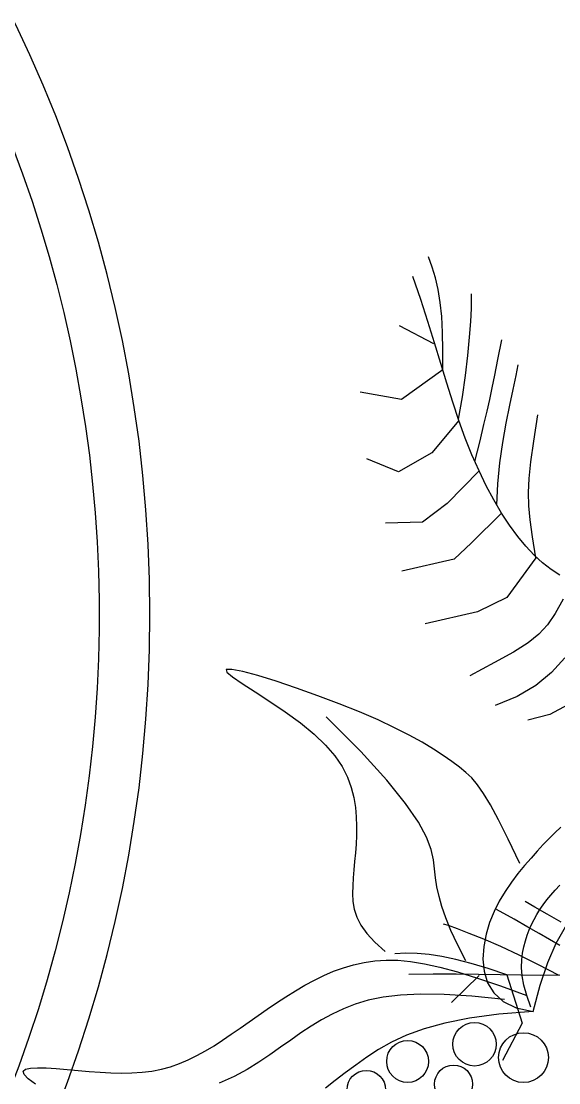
# Model space of a CAD drawing. Header units: millimetres. Extents: x -1030105 to 906887, y -616134 to 1220667.
# Drawn here: x -79223 to -78590, y 506715 to 507964 of the extents above; entities that cross this region are included whole.
import ezdxf

# ---------------------------------------------------------------- set-up
doc = ezdxf.new("R2010")
doc.units = ezdxf.units.MM
doc.header["$MEASUREMENT"] = 0
doc.layers.add('A-Furniture', color=143, linetype='Continuous')
doc.layers.add('A-Tree', color=98, linetype='Continuous')

# ---------------------------------------------------------------- blocks, each defined once
blk = doc.blocks.new('ggsr4')
at = {"color": 0}
for radius in [1540, 1340]:
    blk.add_arc((141970, 1125357.5), radius, 280.3625, 168.4458, dxfattribs=at)
at = {"layer": 'A-Furniture', "color": 8, "linetype": 'Continuous', "ltscale": 50}
blk.add_circle((141970, 1125357.5), 1600, dxfattribs=at)
blk.add_arc((141970, 1125357.5), 1540, 280.3625, 168.4458, dxfattribs=at)
blk = doc.blocks.new('FUR')
at = {"layer": 'A-Furniture'}
for p, xscale, rotation in [((-229801.8, 1102697.5), -1, 182.8269729975592), ((237660.4, 1084745.3), -0.9999999999999997, 158.8499458727467)]:
    blk.add_blockref('ggsr4', p, dxfattribs=dict(at, xscale=xscale, rotation=rotation))
blk = doc.blocks.new('CAY8')
at = {"color": 0, "linetype": 'ByBlock'}
for p, q in [((-251.87, -180.39), (-264.82, -174.98)), ((-228.49, -174.89), (-226.72, -189.2)), ((-291.38, -185.66), (-295.4, -182.59)), ((-268.04, -178.49), (-272.92, -189.72)), ((-250.54, -177.48), (-254.24, -185.69)), ((-236.87, -185), (-251.87, -180.39)), ((-228.36, -175.91), (-234.48, -191.7)), ((-338.67, -186.86), (-334.12, -190.74)), ((-334.12, -190.74), (-329.35, -194.59)), ((-287.39, -188.5), (-291.38, -185.66)), ((-283.44, -191.09), (-287.39, -188.5)), ((-272.92, -189.72), (-277.1, -199.34)), ((-254.24, -185.69), (-257.78, -193.83)), ((-219.44, -188.82), (-236.87, -185)), ((-226.72, -189.2), (-225.14, -204.06)), ((-199.22, -191.82), (-219.44, -188.82)), ((-465.24, -198.15), (-453.21, -207.07)), ((-430.36, -191.92), (-421.83, -204.55)), ((-329.35, -194.59), (-324.32, -198.45)), ((-324.32, -198.45), (-318.97, -202.38)), ((-279.52, -193.41), (-283.44, -191.09)), ((-275.61, -195.49), (-279.52, -193.41)), ((-271.69, -197.34), (-275.61, -195.49)), ((-267.73, -198.96), (-271.69, -197.34)), ((-257.78, -193.83), (-261.61, -202.9)), ((-234.48, -191.7), (-239.93, -207.02)), ((-210.53, -197.95), (-218.08, -200.92)), ((-215.39, -218.27), (-210.53, -197.95)), ((-202.14, -193.89), (-210.53, -197.95)), ((-200.5, -204.77), (-199.22, -191.82)), ((-199.22, -191.82), (-194.2, -217.26)), ((-508.81, -204.6), (-497.48, -209.17)), ((-421.83, -204.55), (-415.73, -220.65)), ((-318.97, -202.38), (-313.25, -206.43)), ((-313.25, -206.43), (-307.12, -210.62)), ((-277.1, -199.34), (-280.29, -207.09)), ((-263.71, -200.38), (-267.73, -198.96)), ((-261.61, -202.9), (-266.18, -213.89)), ((-259.6, -201.6), (-263.71, -200.38)), ((-255.38, -202.65), (-259.6, -201.6)), ((-251.03, -203.54), (-255.38, -202.65)), ((-246.51, -204.25), (-251.03, -203.54)), ((-241.73, -204.68), (-246.51, -204.25)), ((-236.6, -204.69), (-241.73, -204.68)), ((-231.01, -204.16), (-236.6, -204.69)), ((-224.87, -202.94), (-231.01, -204.16)), ((-225.14, -204.06), (-223.62, -219.5)), ((-218.08, -200.92), (-224.87, -202.94)), ((-224.12, -214.49), (-189.42, -198.92)), ((-204.11, -214.98), (-200.5, -204.77)), ((-189.42, -198.92), (-159.99, -210.5)), ((-526.41, -209.14), (-529.92, -216.05)), ((-497.48, -209.17), (-488.38, -213.89)), ((-488.38, -213.89), (-480.59, -219.55)), ((-453.21, -207.07), (-442.17, -217.61)), ((-308.13, -214.23), (-325.34, -225.1)), ((-307.12, -210.62), (-300.56, -214.84)), ((-266.18, -213.89), (-271.93, -227.82)), ((-239.93, -207.02), (-244.69, -221.44)), ((-224.12, -214.49), (-227.24, -229.03)), ((-205.62, -214.23), (-205.26, -238.68)), ((-529.92, -216.05), (-534.14, -222.93)), ((-480.59, -219.55), (-473.16, -226.95)), ((-442.17, -217.61), (-432.32, -230.41)), ((-300.56, -214.84), (-293.6, -218.96)), ((-293.6, -218.96), (-286.22, -222.86)), ((-244.69, -221.44), (-248.7, -234.57)), ((-223.62, -219.5), (-222.08, -235.55)), ((-219.26, -236.02), (-215.39, -218.27)), ((-216.7, -228.23), (-209.63, -222.71)), ((-209.63, -222.71), (-204.11, -214.98)), ((-194.2, -217.26), (-188.78, -238.71)), ((-537.29, -228.34), (-552.66, -232.65)), ((-539.11, -229.81), (-544.93, -236.73)), ((-534.14, -222.93), (-539.11, -229.81)), ((-537.29, -228.34), (-505.18, -246.6)), ((-473.16, -226.95), (-465.16, -236.9)), ((-432.32, -230.41), (-423.88, -246.08)), ((-325.34, -225.1), (-338.91, -233.97)), ((-286.22, -222.86), (-278.42, -226.38)), ((-278.42, -226.38), (-270.22, -229.41)), ((-270.22, -229.41), (-261.62, -231.81)), ((-227.24, -229.03), (-229.61, -242.08)), ((-224.92, -231.8), (-216.7, -228.23)), ((-575.41, -238.1), (-585.27, -239.49)), ((-564.96, -235.86), (-575.41, -238.1)), ((-552.66, -232.65), (-564.96, -235.86)), ((-544.93, -236.73), (-551.63, -243.69)), ((-465.16, -236.9), (-455.67, -250.19)), ((-338.91, -233.97), (-349.38, -241.24)), ((-261.62, -231.81), (-252.61, -233.43)), ((-252.61, -233.43), (-243.26, -234.14)), ((-248.7, -234.57), (-251.92, -246)), ((-243.26, -234.14), (-233.9, -233.68)), ((-233.9, -233.68), (-224.92, -231.8)), ((-222.2, -251.51), (-219.26, -236.02)), ((-222.08, -235.55), (-220.39, -252.23)), ((-221.46, -235), (-198.9, -253.35)), ((-205.26, -238.68), (-204.18, -259.53)), ((-623.81, -239.83), (-643.8, -239.08)), ((-608.23, -240.22), (-623.81, -239.83)), ((-595.8, -240.15), (-608.23, -240.22)), ((-585.27, -239.49), (-595.8, -240.15)), ((-551.63, -243.69), (-559.18, -250.67)), ((-505.18, -246.6), (-492, -267.18)), ((-349.38, -241.24), (-357.32, -247.31)), ((-251.92, -246), (-254.33, -255.32)), ((-231.25, -246.24), (-242.55, -253.85)), ((-229.61, -242.08), (-231.29, -253.82)), ((-188.78, -238.71), (-183.01, -256.67)), ((-559.18, -250.67), (-567.56, -257.64)), ((-455.67, -250.19), (-443.75, -267.61)), ((-363.28, -252.57), (-367.82, -257.44)), ((-357.32, -247.31), (-363.28, -252.57)), ((-242.55, -253.85), (-252.55, -260.01)), ((-231.29, -253.82), (-232.29, -264.45)), ((-224.26, -265.05), (-222.2, -251.51)), ((-220.39, -252.23), (-218.46, -269.58)), ((-671.17, -258.63), (-679.52, -257.99)), ((-660.73, -259.64), (-671.17, -258.63)), ((-648.54, -260.81), (-660.73, -259.64)), ((-634.94, -261.94), (-648.54, -260.81)), ((-620.28, -262.83), (-634.94, -261.94)), ((-573.32, -261.99), (-589.13, -263.05)), ((-567.56, -257.64), (-576.73, -264.56)), ((-567.56, -257.64), (-543, -277.63)), ((-371.5, -262.31), (-374.87, -267.58)), ((-367.82, -257.44), (-371.5, -262.31)), ((-252.55, -260.01), (-261.46, -264.91)), ((-255.88, -262.12), (-256.53, -265.99)), ((-254.33, -255.32), (-255.88, -262.12)), ((-204.18, -259.53), (-202.43, -277.21)), ((-183.01, -256.67), (-176.96, -271.65)), ((-604.9, -263.27), (-620.28, -262.83)), ((-589.13, -263.05), (-604.9, -263.27)), ((-576.73, -264.56), (-586.63, -271.4)), ((-492, -267.18), (-478.51, -305.29)), ((-374.87, -267.58), (-378.39, -273.6)), ((-269.49, -268.75), (-276.85, -271.73)), ((-261.46, -264.91), (-269.49, -268.75)), ((-232.29, -264.45), (-232.67, -274.17)), ((-225.5, -276.93), (-224.26, -265.05)), ((-218.46, -269.58), (-216.18, -287.63)), ((-681.64, -273.52), (-696.66, -272.35)), ((-669.77, -274.46), (-681.64, -273.52)), ((-659.96, -275.31), (-669.77, -274.46)), ((-651.13, -276.16), (-659.96, -275.31)), ((-642.17, -277.14), (-651.13, -276.16)), ((-632.01, -278.34), (-642.17, -277.14)), ((-619.55, -279.9), (-632.01, -278.34)), ((-597.24, -278.13), (-608.51, -284.71)), ((-586.63, -271.4), (-597.24, -278.13)), ((-597.24, -278.13), (-570.05, -299.05)), ((-543, -277.63), (-529.39, -289.03)), ((-378.39, -273.6), (-382.14, -280.52)), ((-296.92, -277.45), (-303.69, -279.08)), ((-290.36, -275.88), (-296.92, -277.45)), ((-283.73, -274.04), (-290.36, -275.88)), ((-276.85, -271.73), (-283.73, -274.04)), ((-232.67, -274.17), (-232.45, -283.15)), ((-225.97, -287.46), (-225.5, -276.93)), ((-202.43, -277.21), (-200.05, -292.16)), ((-176.96, -271.65), (-170.67, -284.15)), ((-608.51, -284.71), (-620.41, -291.11)), ((-603.71, -281.9), (-619.55, -279.9)), ((-382.14, -280.52), (-386.07, -288.44)), ((-319.87, -286.05), (-330.36, -293.36)), ((-311.16, -281.62), (-319.87, -286.05)), ((-303.69, -279.08), (-311.16, -281.62)), ((-232.45, -283.15), (-231.68, -291.6)), ((-170.67, -284.15), (-164.19, -294.68)), ((-620.41, -291.11), (-632.89, -297.31)), ((-529.39, -289.03), (-515.91, -327.14)), ((-386.07, -288.44), (-390.15, -297.46)), ((-330.36, -293.36), (-343.17, -304.53)), ((-231.68, -291.6), (-230.39, -299.7)), ((-225.74, -296.96), (-225.97, -287.46)), ((-200.05, -292.16), (-197.09, -304.82)), ((-724.32, -298.22), (-728.2, -298.8)), ((-717.37, -297.59), (-724.32, -298.22)), ((-707.77, -297), (-717.37, -297.59)), ((-695.9, -296.54), (-707.77, -297)), ((-682.17, -296.29), (-695.9, -296.54)), ((-666.99, -296.35), (-682.17, -296.29)), ((-650.74, -296.81), (-666.99, -296.35)), ((-633.82, -297.75), (-650.74, -296.81)), ((-632.89, -297.31), (-645.96, -303.41)), ((-632.89, -297.31), (-606.49, -314.88)), ((-570.05, -299.05), (-554.22, -315.94)), ((-390.15, -297.46), (-394.37, -307.68)), ((-224.84, -305.73), (-225.74, -296.96)), ((-164.19, -294.68), (-157.59, -303.75)), ((-659.6, -309.51), (-673.82, -315.72)), ((-645.96, -303.41), (-659.6, -309.51)), ((-394.37, -307.68), (-398.67, -319.2)), ((-343.17, -304.53), (-358.86, -320.56)), ((-237.19, -315.66), (-231.25, -307.06)), ((-223.35, -314.03), (-224.84, -305.73)), ((-197.09, -304.82), (-193.57, -315.63)), ((-157.59, -303.75), (-150.9, -311.87)), ((-697.14, -317), (-708.83, -319.04)), ((-684, -315.23), (-697.14, -317)), ((-673.82, -315.72), (-688.6, -322.15)), ((-669.21, -313.71), (-684, -315.23)), ((-669.21, -313.71), (-643.67, -341.9)), ((-606.49, -314.88), (-589.61, -338.1)), ((-554.22, -315.94), (-550.34, -343.28)), ((-243.01, -322.39), (-237.19, -315.66)), ((-221.29, -321.95), (-223.35, -314.03)), ((-193.57, -315.63), (-189.55, -325.03)), ((-150.9, -311.87), (-144.19, -319.45)), ((-728.61, -324.01), (-737.08, -327)), ((-719.25, -321.37), (-728.61, -324.01)), ((-708.83, -319.04), (-719.25, -321.37)), ((-688.6, -322.15), (-703.95, -328.91)), ((-687.89, -322.57), (-698.37, -349.7)), ((-398.67, -319.2), (-403.04, -332.12)), ((-358.86, -320.56), (-377.97, -342.41)), ((-248.75, -327.49), (-243.01, -322.39)), ((-218.71, -329.54), (-221.29, -321.95)), ((-189.55, -325.03), (-185.07, -333.47)), ((-144.19, -319.45), (-137.51, -326.65)), ((-744.88, -330.34), (-752.18, -334.07)), ((-737.08, -327), (-744.88, -330.34)), ((-703.95, -328.91), (-719.85, -336.11)), ((-403.04, -332.12), (-407.44, -346.55)), ((-265.83, -335.42), (-260.12, -333.77)), ((-260.12, -333.77), (-254.44, -331.21)), ((-254.44, -331.21), (-248.75, -327.49)), ((-215.64, -336.84), (-218.71, -329.54)), ((-185.07, -333.47), (-180.16, -341.33)), ((-137.51, -326.65), (-130.9, -333.53)), ((-130.9, -333.53), (-124.44, -340.14)), ((-719.85, -336.11), (-736.31, -343.85)), ((-643.67, -341.9), (-645.6, -373.46)), ((-589.61, -338.1), (-596.6, -362.7)), ((-343.23, -343.59), (-336.03, -341.57)), ((-336.03, -341.57), (-328.96, -340.14)), ((-328.96, -340.14), (-322.02, -339.13)), ((-322.02, -339.13), (-315.24, -338.44)), ((-315.24, -338.44), (-308.59, -338)), ((-308.59, -338), (-302.09, -337.74)), ((-302.09, -337.74), (-295.73, -337.58)), ((-295.73, -337.58), (-289.5, -337.44)), ((-289.5, -337.44), (-283.4, -337.25)), ((-283.4, -337.25), (-277.43, -336.94)), ((-277.43, -336.94), (-271.58, -336.4)), ((-271.58, -336.4), (-265.83, -335.42)), ((-212.11, -343.91), (-215.64, -336.84)), ((-180.16, -341.33), (-174.88, -348.79)), ((-407.44, -346.55), (-411.81, -362.42)), ((-377.97, -342.41), (-401.03, -371.09)), ((-357.85, -350.15), (-350.51, -346.39)), ((-350.51, -346.39), (-343.23, -343.59)), ((-208.18, -350.78), (-212.11, -343.91)), ((-174.88, -348.79), (-169.26, -355.97)), ((-372.58, -361.3), (-365.22, -355.06)), ((-365.22, -355.06), (-357.85, -350.15)), ((-203.87, -357.52), (-208.18, -350.78)), ((-199.22, -364.15), (-203.87, -357.52)), ((-169.26, -355.97), (-163.38, -362.99)), ((-411.81, -362.42), (-416.01, -379.07)), ((-379.9, -369.07), (-372.58, -361.3)), ((-194.27, -370.73), (-199.22, -364.15)), ((-163.38, -362.99), (-157.27, -369.96)), ((-387.15, -378.56), (-379.9, -369.07)), ((-189.09, -377.25), (-194.27, -370.73)), ((-157.27, -369.96), (-150.98, -377.03)), ((-416.01, -379.07), (-419.86, -395.68)), ((-394.28, -389.77), (-387.15, -378.56)), ((-183.73, -383.71), (-189.09, -377.25)), ((-150.98, -377.03), (-144.57, -384.3)), ((-401.15, -402.03), (-394.28, -389.77)), ((-178.26, -390.1), (-183.73, -383.71)), ((-144.57, -384.3), (-138.09, -391.9)), ((-419.86, -395.68), (-423.19, -411.44)), ((-172.74, -396.41), (-178.26, -390.1)), ((-167.23, -402.64), (-172.74, -396.41)), ((-138.09, -391.9), (-131.59, -400.01)), ((-407.59, -414.47), (-401.15, -402.03)), ((-161.8, -408.79), (-167.23, -402.64)), ((-131.59, -400.01), (-125.2, -409.08)), ((-423.19, -411.44), (-425.81, -425.52)), ((-156.51, -414.84), (-161.8, -408.79)), ((-125.2, -409.08), (-119.06, -419.61)), ((-413.45, -426.24), (-407.59, -414.47)), ((-151.41, -420.8), (-156.51, -414.84)), ((-146.54, -426.71), (-151.41, -420.8)), ((-425.81, -425.52), (-427.56, -437.11)), ((-418.55, -436.49), (-413.45, -426.24)), ((-141.96, -432.62), (-146.54, -426.71)), ((-427.56, -437.11), (-428.26, -445.38)), ((-422.74, -444.36), (-418.55, -436.49)), ((-137.69, -438.58), (-141.96, -432.62)), ((-428.26, -445.38), (-427.73, -449.52)), ((-425.85, -448.99), (-422.74, -444.36)), ((-133.76, -444.64), (-137.69, -438.58)), ((-130.23, -450.85), (-133.76, -444.64)), ((-427.73, -449.52), (-425.85, -448.99)), ((-127.12, -457.26), (-130.23, -450.85)), ((-124.47, -463.93), (-127.12, -457.26)), ((-122.31, -470.87), (-124.47, -463.93)), ((-120.59, -478.1), (-122.31, -470.87)), ((-119.26, -485.57), (-120.59, -478.1)), ((-118.26, -493.27), (-119.26, -485.57)), ((-117.54, -501.17), (-118.26, -493.27)), ((-117.04, -509.24), (-117.54, -501.17)), ((-116.7, -517.47), (-117.04, -509.24)), ((-116.46, -525.82), (-116.7, -517.47)), ((-116.27, -534.21), (-116.46, -525.82)), ((-116.05, -542.35), (-116.27, -534.21)), ((-115.69, -549.87), (-116.05, -542.35)), ((-115.13, -556.43), (-115.69, -549.87)), ((-114.26, -561.66), (-115.13, -556.43)), ((-102.68, -556.47), (-106.09, -562.32)), ((-113.01, -565.21), (-114.26, -561.66)), ((-106.09, -562.32), (-108.99, -565.83)), ((-111.28, -566.72), (-113.01, -565.21)), ((-108.99, -565.83), (-111.28, -566.72))]:
    blk.add_line(p, q, dxfattribs=at)
for centre, radius in [((-163.98, -195.02), 18.67), ((-169.77, -232.71), 16.32), ((-138.32, -244.93), 14.26), ((-151.24, -281.09), 15.71), ((-126.69, -309.5), 14.44)]:
    blk.add_circle(centre, radius, dxfattribs=at)
blk = doc.blocks.new('CÂY')
at = {"layer": 'A-Tree', "color": 8, "ltscale": 10, "xscale": 1.569782766103746, "yscale": 1.569782766103746, "zscale": 1.569782766103746, "rotation": 263.4853596317483}
blk.add_blockref('CAY8', (10836.7, -2657.5), dxfattribs=at)
blk = doc.blocks.new('BỐ TRÍ LAY OUT')
at = {"layer": 'A-Furniture', "color": 3}
for name, p in [('CÂY', (4286.8, 4469.3)), ('FUR', (48783.7, 18654.7))]:
    blk.add_blockref(name, p, dxfattribs=at)
blk = doc.blocks.new('KIẾN TRÚC')
h = blk.add_hatch(color=9)
h.dxf.hatch_style = 1
edge = h.paths.add_edge_path(flags=16)
edge.add_line((62282, 27412), (55232.8, 27412))
edge.add_arc((32545.5, 30716.7), 22926.7, 284.53695, 351.71258, ccw=False)
edge.add_line((38300.2, 8523.9), (13217.5, 8523.9))
edge.add_arc((23753.1, 24110.8), 18813.6, 227.76772, 235.9443, ccw=False)
edge.add_arc((7788.8, 12733.4), 4187, 236.059, 322.4361, ccw=False)
edge.add_arc((13873.6, 18503.3), 12505.3, 190.83274, 227.66057, ccw=False)
edge.add_arc((25477.5, 20792.2), 24332.7, 180.68322, 190.99113, ccw=False)
edge.add_arc((3282.9, 20557.2), 2137.1, 101.0808, 181.4794, ccw=False)
edge.add_line((2872.2, 22654.5), (4986.1, 23013.1))
edge.add_arc((28039.7, 24288.4), 23088.9, 153.20143, 183.1663, ccw=False)
edge.add_arc((10232.3, 40544.6), 6483.1, 182.84011, 244.39627, ccw=False)
edge.add_arc((-6425, 39970.9), 10185.3, 1.42081, 26.70696)
edge.add_arc((10590.6, 49414.3), 9292.7, 144.71332, 211.57549, ccw=False)
edge.add_arc((-12326.2, 64090.2), 17935.6, 328.73754, 356.18995)
edge.add_arc((16735.3, 62308.6), 11181, 84.12439, 176.97619, ccw=False)
edge.add_arc((20709, 99752.5), 26473.2, 263.86537, 288.48696)
edge.add_arc((35667.4, 54479.7), 21207.1, 73.35107, 108.03024, ccw=False)
edge.add_arc((44765.5, 84516.2), 10177.4, 252.72587, 285.71301)
edge.add_arc((49659, 68416), 6655.6, 49.49954, 108.73112, ccw=False)
edge.add_arc((48035, 66009.8), 9545.5, -2.32883, 51.46764, ccw=False)
edge.add_line((57572.7, 65622), (49483.5, 65623.9))
edge.add_line((49483.5, 65623.9), (62282, 65623.9))
edge.add_line((62282, 65623.9), (62282, 27412))
h.paths.add_polyline_path([(0, 77895.5), (64428.5, 77895.5), (64428.5, -0.6), (-1.8, 0.6)])

msp = doc.modelspace()

# ---------------------------------------------------------------- block references
at = {"color": 3}
for name, p in [('KIẾN TRÚC', (-106778.5, 495876.5)), ('BỐ TRÍ LAY OUT', (-93480.293, 504642.113))]:
    msp.add_blockref(name, p, dxfattribs=at)

doc.saveas('drawing.dxf')
